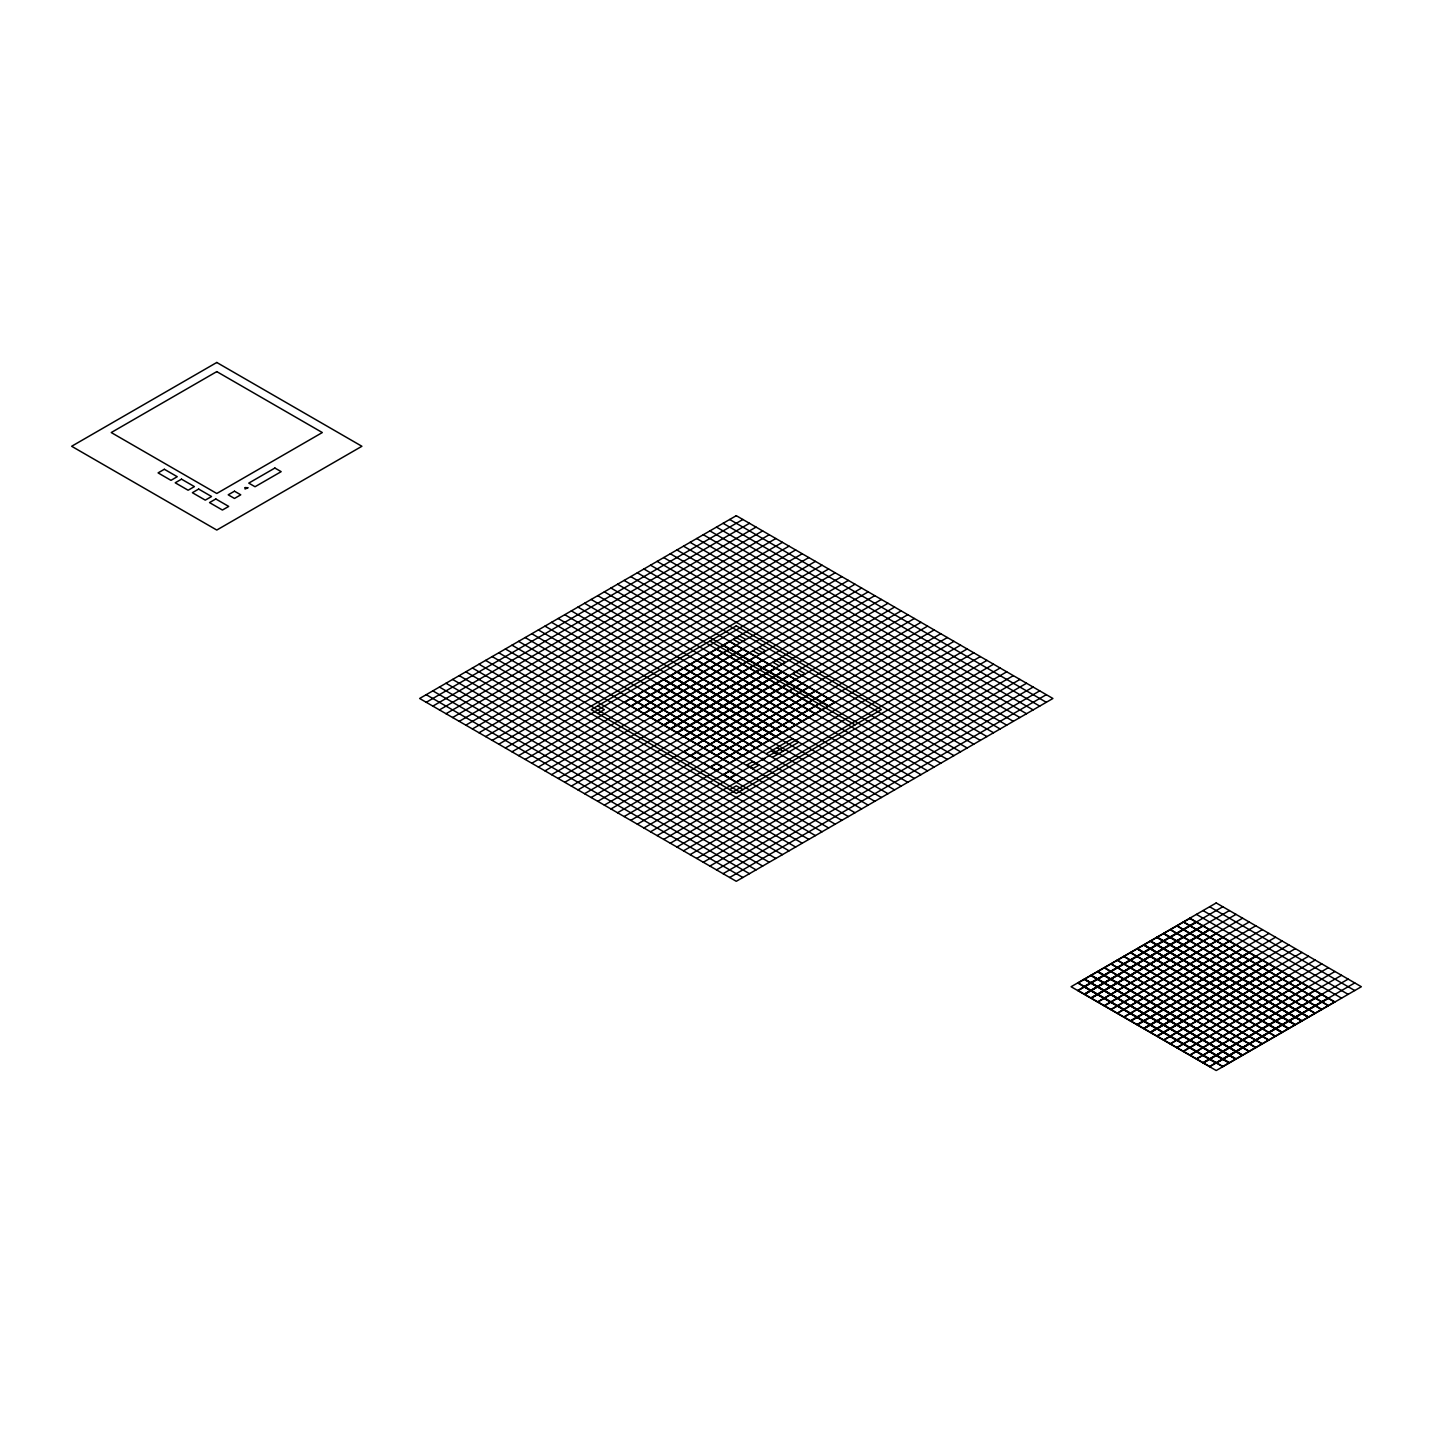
<?xml version="1.0" encoding="UTF-8"?>
<svg xmlns="http://www.w3.org/2000/svg" width="1433" height="1433" viewBox="0 0 1433 1433"><rect width="100%" height="100%" fill="white"/><g stroke="black" fill="none" stroke-linecap="round" stroke-linejoin="round"><path stroke-width="1.5" d="M426.228 702.295L742.867 519.48M432.838 706.111L749.477 523.296M439.429 709.908L756.069 527.093M446.021 713.724L762.661 530.909M452.613 717.521L769.252 534.724M459.223 721.336L775.862 538.521M465.815 725.152L782.454 542.337M472.406 728.949L789.046 546.152M478.998 732.765L795.655 549.95M485.608 736.58L802.247 553.765M492.2 740.377L808.839 557.562M498.791 744.193L815.431 561.378M505.401 747.99L822.04 565.193M511.993 751.806L828.632 568.991M518.585 755.621L835.224 572.806M597.758 713.455L604.35 709.64L597.758 705.842M525.177 759.418L841.816 576.603M630.735 698.731L624.573 702.295L630.735 705.842M637.775 694.683L643.919 691.118L650.08 694.683M644.366 690.867L650.528 687.321L656.672 690.867M650.958 687.052L657.12 683.505L663.282 687.052M683.505 668.28L677.343 671.826L683.505 675.373M690.097 664.464L683.935 668.011L690.097 671.575M696.689 660.649L690.545 664.213L696.689 667.76M703.728 656.583L709.89 653.036L716.052 656.583M710.32 652.785L716.482 649.221L722.644 652.785M716.93 648.97L723.092 645.423L729.236 648.97M531.786 763.234L848.426 580.419M637.327 702.546L631.165 706.111L637.327 709.657M644.366 698.48L650.528 694.933L656.672 698.48M650.958 694.683L657.12 691.118L663.282 694.683M657.55 690.867L663.712 687.321L669.874 690.867M690.097 672.077L683.935 675.642L690.097 679.188M696.689 668.28L690.545 671.826L696.689 675.373M703.298 664.464L697.137 668.011L703.298 671.575M710.32 660.398L716.482 656.851L722.644 660.398M716.93 656.583L723.092 653.036L729.236 656.583M723.522 652.785L729.684 649.221L735.846 652.785M538.378 767.031L855.017 584.234M643.919 706.362L637.775 709.908L643.919 713.473L650.08 709.908M650.958 702.295L657.12 698.731L663.282 702.295L657.12 705.842M657.55 698.48L663.712 694.933L669.874 698.48L663.712 702.045M664.16 694.683L670.304 691.118L676.466 694.683L670.304 698.229M696.689 675.892L690.545 679.439L696.689 683.004L702.851 679.439M703.298 672.077L697.137 675.642L703.298 679.188L709.442 675.642M709.89 668.28L703.728 671.826L709.89 675.373L716.052 671.826M716.93 664.213L723.092 660.649L729.236 664.213L723.092 667.76M723.522 660.398L729.684 656.851L735.846 660.398L729.684 663.963M730.114 656.583L736.275 653.036L742.437 656.583L736.275 660.147M544.97 770.847L861.609 588.032M656.672 713.724L650.528 717.27L644.366 713.724M663.712 709.657L669.874 706.111L663.712 702.546M670.304 705.842L676.466 702.295L670.304 698.731M676.913 702.045L683.057 698.48L676.913 694.933M709.442 683.254L703.298 686.801L697.137 683.254M716.052 679.439L709.89 683.004L703.728 679.439M722.644 675.642L716.482 679.188L710.32 675.642M729.684 671.575L735.846 668.011L729.684 664.464M736.275 667.76L742.437 664.213L736.275 660.649M742.867 663.963L749.029 660.398L742.867 656.851M551.562 774.662L868.219 591.847M663.282 717.521L657.12 721.086L650.958 717.521M670.304 713.473L676.466 709.908L670.304 706.362M676.913 709.657L683.057 706.111L676.913 702.546M683.505 705.842L689.667 702.295L683.505 698.731M716.052 687.052L709.89 690.616L703.728 687.052M722.644 683.254L716.482 686.801L710.32 683.254M729.236 679.439L723.092 683.004L716.93 679.439M736.275 675.373L742.437 671.826L736.275 668.28M742.867 671.575L749.029 668.011L742.867 664.464M749.477 667.76L755.621 664.213L749.477 660.649M558.171 778.459L874.811 595.662M669.874 721.336L663.712 724.901L657.55 721.336M676.913 717.27L683.057 713.724L676.913 710.159M683.505 713.473L689.667 709.908L683.505 706.362M690.097 709.657L696.259 706.111L690.097 702.546M722.644 690.867L716.482 694.432L710.32 690.867M729.236 687.052L723.092 690.616L716.93 687.052M735.846 683.254L729.684 686.801L723.522 683.254M742.867 679.188L749.029 675.642L742.867 672.077M749.477 675.373L755.621 671.826L749.477 668.28M756.069 671.575L762.231 668.011L756.069 664.464M564.763 782.275L881.402 599.46M670.304 721.587L664.16 725.152L670.304 728.698L676.466 725.152M677.343 717.521L683.505 713.974L689.667 717.521L683.505 721.086M683.935 713.724L690.097 710.159L696.259 713.724L690.097 717.27M690.545 709.908L696.689 706.362L702.851 709.908L696.689 713.473M723.092 691.118L716.93 694.683L723.092 698.229L729.236 694.683M729.684 687.321L723.522 690.867L729.684 694.432L735.846 690.867M736.275 683.505L730.114 687.052L736.275 690.616L742.437 687.052M743.315 679.439L749.477 675.892L755.621 679.439L749.477 683.004M749.907 675.642L756.069 672.077L762.231 675.642L756.069 679.188M756.499 671.826L762.661 668.28L768.822 671.826L762.661 675.373M571.355 786.09L887.994 603.275M676.913 725.403L670.751 728.949L676.913 732.514L683.057 728.949M683.935 721.336L690.097 717.79L696.259 721.336L690.097 724.901M690.545 717.521L696.689 713.974L702.851 717.521L696.689 721.086M697.137 713.724L703.298 710.159L709.442 713.724L703.298 717.27M729.684 694.933L723.522 698.48L729.684 702.045L735.846 698.48M736.275 691.118L730.114 694.683L736.275 698.229L742.437 694.683M742.867 687.321L736.723 690.867L742.867 694.432L749.029 690.867M749.907 683.254L756.069 679.69L762.231 683.254L756.069 686.801M756.499 679.439L762.661 675.892L768.822 679.439L762.661 683.004M763.108 675.642L769.252 672.077L775.414 675.642L769.252 679.188M577.965 789.888L894.604 607.073M683.505 729.2L677.343 732.765L683.505 736.311L689.667 732.765M690.545 725.152L696.689 721.587L702.851 725.152L696.689 728.698M697.137 721.336L703.298 717.79L709.442 721.336L703.298 724.901M703.728 717.521L709.89 713.974L716.052 717.521L709.89 721.086M736.275 698.731L730.114 702.295L736.275 705.842L742.437 702.295M742.867 694.933L736.723 698.48L742.867 702.045L749.029 698.48M749.477 691.118L743.315 694.683L749.477 698.229L755.621 694.683M756.499 687.052L762.661 683.505L768.822 687.052L762.661 690.616M763.108 683.254L769.252 679.69L775.414 683.254L769.252 686.801M769.7 679.439L775.862 675.892L782.006 679.439L775.862 683.004M584.557 793.703L901.196 610.888M690.097 733.015L683.935 736.58L690.097 740.127L696.259 736.58M697.137 728.949L703.298 725.403L709.442 728.949L703.298 732.514M703.728 725.152L709.89 721.587L716.052 725.152L709.89 728.698M710.32 721.336L716.482 717.79L722.644 721.336L716.482 724.901M742.867 702.546L736.723 706.111L742.867 709.657L749.029 706.111M749.477 698.731L743.315 702.295L749.477 705.842L755.621 702.295M756.069 694.933L749.907 698.48L756.069 702.045L762.231 698.48M763.108 690.867L769.252 687.321L775.414 690.867L769.252 694.432M769.7 687.052L775.862 683.505L782.006 687.052L775.862 690.616M776.292 683.254L782.454 679.69L788.616 683.254L782.454 686.801M591.148 797.5L907.788 614.703M696.689 736.831L690.545 740.377L696.689 743.942M703.728 732.765L709.89 729.2L716.052 732.765M710.32 728.949L716.482 725.403L722.644 728.949M716.93 725.152L723.092 721.587L729.236 725.152M749.477 706.362L743.315 709.908L749.477 713.473M756.069 702.546L749.907 706.111L756.069 709.657M762.661 698.731L756.499 702.295L762.661 705.842M769.7 694.683L775.862 691.118L782.006 694.683M776.292 690.867L782.454 687.321L788.616 690.867M782.884 687.052L789.046 683.505L795.208 687.052M597.74 801.316L914.379 618.501M690.097 748.259L683.935 751.806L696.689 759.168M703.298 740.628L697.137 744.193L703.298 747.739M710.32 736.58L716.482 733.015L722.644 736.58M716.93 732.765L723.092 729.2L729.236 732.765M723.522 728.949L729.684 725.403L735.846 728.949M756.069 710.159L749.907 713.724L756.069 717.27M762.661 706.362L756.499 709.908L762.661 713.473M769.252 702.546L763.108 706.111L769.252 709.657M776.292 698.48L782.454 694.933L788.616 698.48M782.884 694.683L789.046 691.118L795.208 694.683M789.493 690.867L795.655 687.321L801.799 690.867M604.35 805.131L920.989 622.316M709.89 744.444L703.728 747.99L709.89 751.555M716.93 740.377L723.092 736.831L729.236 740.377M723.522 736.58L729.684 733.015L735.846 736.58M730.114 732.765L736.275 729.2L742.437 732.765M762.661 713.974L756.499 717.521L762.661 721.086M769.252 710.159L763.108 713.724L769.252 717.27M775.862 706.362L769.7 709.908L775.862 713.473M782.884 702.295L789.046 698.731L795.208 702.295M789.493 698.48L795.655 694.933L801.799 698.48M796.085 694.683L802.247 691.118L808.409 694.683M610.942 808.929L927.581 626.131M716.482 748.259L710.32 751.806L716.482 755.352L722.644 751.806M723.522 744.193L729.684 740.628L735.846 744.193L729.684 747.739M730.114 740.377L736.275 736.831L742.437 740.377L736.275 743.942M736.723 736.58L742.867 733.015L749.029 736.58L742.867 740.127M769.252 717.79L763.108 721.336L769.252 724.901L775.414 721.336M775.862 713.974L769.7 717.521L775.862 721.086L782.006 717.521M782.454 710.159L776.292 713.724L782.454 717.27L788.616 713.724M789.493 706.111L795.655 702.546L801.799 706.111L795.655 709.657M796.085 702.295L802.247 698.731L808.409 702.295L802.247 705.842M802.677 698.48L808.839 694.933L815.001 698.48L808.839 702.045M617.533 812.744L934.173 629.929M729.236 755.621L723.092 759.168L716.93 755.621M736.275 751.555L742.437 747.99L736.275 744.444M742.867 747.739L749.029 744.193L742.867 740.628M749.477 743.942L755.621 740.377L749.477 736.831M782.006 725.152L775.862 728.698L769.7 725.152M788.616 721.336L782.454 724.901L776.292 721.336M795.208 717.521L789.046 721.086L782.884 717.521M802.247 713.473L808.409 709.908L802.247 706.362M808.839 709.657L815.001 706.111L808.839 702.546M815.431 705.842L821.593 702.295L815.431 698.731M624.125 816.559L940.782 633.744M722.644 767.031L716.482 770.596L703.728 763.234M735.846 759.418L729.684 762.983L723.522 759.418M742.867 755.352L749.029 751.806L742.867 748.259M749.477 751.555L755.621 747.99L749.477 744.444M756.069 747.739L762.231 744.193L756.069 740.628M788.616 728.949L782.454 732.514L776.292 728.949M795.208 725.152L789.046 728.698L782.884 725.152M801.799 721.336L795.655 724.901L789.493 721.336M808.839 717.27L815.001 713.724L808.839 710.159M815.431 713.473L821.593 709.908L815.431 706.362M822.04 709.657L828.184 706.111L822.04 702.546M630.735 820.357L947.374 637.542M637.327 824.172L953.966 641.357M729.684 771.097L723.522 774.662L736.275 782.024L742.437 778.459M766.404 753.704L792.342 738.729L798.503 742.276L772.566 757.269M643.919 827.969L960.558 645.172M650.528 831.785L967.168 648.97M729.702 789.619L736.293 785.821L742.885 789.619M657.12 835.6L973.759 652.785M663.712 839.398L980.351 656.583M670.304 843.213L986.943 660.398M676.913 847.028L993.553 664.213M683.505 850.826L1000.144 668.011M690.097 854.641L1006.736 671.826M696.689 858.439L1013.346 675.642M703.298 862.254L1019.938 679.439M709.89 866.069L1026.53 683.254M716.482 869.867L1033.121 687.052M723.092 873.682L1039.731 690.867M729.684 877.48L1046.323 694.683M1104.073 967.938L1097.929 971.502L1104.073 975.049L1110.235 971.502M1110.682 964.14L1104.521 967.687L1110.682 971.252L1116.826 967.687M1117.704 960.074L1123.866 956.51L1130.028 960.074L1123.866 963.621M1124.314 956.259L1130.458 952.712L1136.62 956.259L1130.458 959.823M1130.906 952.461L1137.068 948.897L1143.212 952.461L1137.068 956.008M1170.045 929.856L1163.883 933.42L1170.045 936.967L1176.206 933.42M1176.636 926.04L1170.492 929.605L1176.636 933.152L1182.798 929.605M1183.246 922.243L1177.084 925.79L1183.246 929.354L1189.39 925.79M1077.688 990.543L1222.815 906.749M1110.682 971.753L1104.521 975.3L1110.682 978.864L1116.826 975.3M1117.274 967.938L1111.112 971.502L1117.274 975.049L1123.436 971.502M1124.314 963.872L1130.458 960.325L1136.62 963.872L1130.458 967.436M1130.906 960.074L1137.068 956.51L1143.212 960.074L1137.068 963.621M1137.497 956.259L1143.659 952.712L1149.821 956.259L1143.659 959.823M1176.636 933.671L1170.492 937.218L1176.636 940.782L1182.798 937.218M1183.246 929.856L1177.084 933.42L1183.246 936.967L1189.39 933.42M1189.838 926.04L1183.676 929.605L1189.838 933.152L1196 929.605M1084.297 994.341L1229.424 910.564M1117.274 975.551L1111.112 979.115L1117.274 982.662L1123.436 979.115M1123.866 971.753L1117.704 975.3L1123.866 978.864L1130.028 975.3M1130.906 967.687L1137.068 964.14L1143.212 967.687L1137.068 971.252M1137.497 963.872L1143.659 960.325L1149.821 963.872L1143.659 967.436M1144.107 960.074L1150.251 956.51L1156.413 960.074L1150.251 963.621M1183.246 937.469L1177.084 941.033L1183.246 944.58L1189.39 941.033M1189.838 933.671L1183.676 937.218L1189.838 940.782L1196 937.218M1196.43 929.856L1190.268 933.42L1196.43 936.967L1202.592 933.42M1090.889 998.156L1236.016 914.361M1123.866 979.366L1117.704 982.931L1123.866 986.477M1130.458 975.551L1124.314 979.115L1130.458 982.662M1137.497 971.502L1143.659 967.938L1149.821 971.502M1144.107 967.687L1150.251 964.14L1156.413 967.687M1150.699 963.872L1156.861 960.325L1163.005 963.872M1189.838 941.284L1183.676 944.831L1189.838 948.395M1196.43 937.469L1190.268 941.033L1196.43 944.58M1203.021 933.671L1196.877 937.218L1203.021 940.782M1097.481 1001.972L1242.608 918.177M1130.458 983.181L1124.314 986.728L1130.458 990.293M1137.068 979.366L1130.906 982.931L1137.068 986.477M1144.107 975.3L1150.251 971.753L1156.413 975.3M1150.699 971.502L1156.861 967.938L1163.005 971.502M1157.291 967.687L1163.453 964.14L1169.615 967.687M1196.43 945.099L1190.268 948.646L1196.43 952.193M1203.021 941.284L1196.877 944.831L1203.021 948.395M1209.631 937.469L1203.469 941.033L1209.631 944.58M1104.073 1005.769L1249.2 921.992M1137.068 986.979L1130.906 990.543L1137.068 994.09M1143.659 983.181L1137.497 986.728L1143.659 990.293M1150.699 979.115L1156.861 975.551L1163.005 979.115M1157.291 975.3L1163.453 971.753L1169.615 975.3M1163.883 971.502L1170.045 967.938L1176.206 971.502M1203.021 948.897L1196.877 952.461L1203.021 956.008M1209.631 945.099L1203.469 948.646L1209.631 952.193M1216.223 941.284L1210.061 944.831L1216.223 948.395M1110.682 1009.584L1255.81 925.79M1143.659 990.794L1137.497 994.341L1143.659 997.905L1149.821 994.341M1150.251 986.979L1144.107 990.543L1150.251 994.09L1156.413 990.543M1157.291 982.931L1163.453 979.366L1169.615 982.931L1163.453 986.477M1163.883 979.115L1170.045 975.551L1176.206 979.115L1170.045 982.662M1170.492 975.3L1176.636 971.753L1182.798 975.3L1176.636 978.864M1209.631 952.712L1203.469 956.259L1209.631 959.823L1215.775 956.259M1216.223 948.897L1210.061 952.461L1216.223 956.008L1222.385 952.461M1222.815 945.099L1216.671 948.646L1222.815 952.193L1228.977 948.646M1117.274 1013.4L1262.401 929.605M1156.413 998.156L1150.251 1001.721L1144.107 998.156M1163.005 994.341L1156.861 997.905L1150.699 994.341M1170.045 990.293L1176.206 986.728L1170.045 983.181M1176.636 986.477L1182.798 982.931L1176.636 979.366M1183.246 982.662L1189.39 979.115L1183.246 975.551M1222.385 960.074L1216.223 963.621L1210.061 960.074M1228.977 956.259L1222.815 959.823L1216.671 956.259M1235.568 952.461L1229.424 956.008L1223.263 952.461M1123.866 1017.197L1268.993 933.42M1163.005 1001.972L1156.861 1005.518L1150.699 1001.972M1169.615 998.156L1163.453 1001.721L1157.291 998.156M1176.636 994.09L1182.798 990.543L1176.636 986.979M1183.246 990.293L1189.39 986.728L1183.246 983.181M1189.838 986.477L1196 982.931L1189.838 979.366M1228.977 963.872L1222.815 967.436L1216.671 963.872M1235.568 960.074L1229.424 963.621L1223.263 960.074M1242.178 956.259L1236.016 959.823L1229.854 956.259M1130.458 1021.013L1275.585 937.218M1163.453 1002.222L1157.291 1005.769L1163.453 1009.334L1169.615 1005.769M1170.045 998.407L1163.883 1001.972L1170.045 1005.518L1176.206 1001.972M1177.084 994.341L1183.246 990.794L1189.39 994.341L1183.246 997.905M1183.676 990.543L1189.838 986.979L1196 990.543L1189.838 994.09M1190.268 986.728L1196.43 983.181L1202.592 986.728L1196.43 990.293M1229.424 964.14L1223.263 967.687L1229.424 971.252L1235.568 967.687M1236.016 960.325L1229.854 963.872L1236.016 967.436L1242.178 963.872M1242.608 956.51L1236.446 960.074L1242.608 963.621L1248.77 960.074M1137.068 1024.81L1282.195 941.033M1170.045 1006.02L1163.883 1009.584L1170.045 1013.131L1176.206 1009.584M1176.636 1002.222L1170.492 1005.769L1176.636 1009.334L1182.798 1005.769M1183.676 998.156L1189.838 994.609L1196 998.156L1189.838 1001.721M1190.268 994.341L1196.43 990.794L1202.592 994.341L1196.43 997.905M1196.877 990.543L1203.021 986.979L1209.183 990.543L1203.021 994.09M1236.016 967.938L1229.854 971.502L1236.016 975.049L1242.178 971.502M1242.608 964.14L1236.446 967.687L1242.608 971.252L1248.77 967.687M1249.2 960.325L1243.056 963.872L1249.2 967.436L1255.362 963.872M1143.659 1028.625L1288.786 944.831M1176.636 1009.835L1170.492 1013.4L1176.636 1016.946L1182.798 1013.4M1183.246 1006.02L1177.084 1009.584L1183.246 1013.131L1189.39 1009.584M1190.268 1001.972L1196.43 998.407L1202.592 1001.972L1196.43 1005.518M1196.877 998.156L1203.021 994.609L1209.183 998.156L1203.021 1001.721M1203.469 994.341L1209.631 990.794L1215.775 994.341L1209.631 997.905M1242.608 971.753L1236.446 975.3L1242.608 978.864L1248.77 975.3M1249.2 967.938L1243.056 971.502L1249.2 975.049L1255.362 971.502M1255.81 964.14L1249.648 967.687L1255.81 971.252L1261.954 967.687M1150.251 1032.441L1295.378 948.646M1183.246 1013.65L1177.084 1017.197L1183.246 1020.762L1189.39 1017.197M1189.838 1009.835L1183.676 1013.4L1189.838 1016.946L1196 1013.4M1196.877 1005.769L1203.021 1002.222L1209.183 1005.769L1203.021 1009.334M1203.469 1001.972L1209.631 998.407L1215.775 1001.972L1209.631 1005.518M1210.061 998.156L1216.223 994.609L1222.385 998.156L1216.223 1001.721M1249.2 975.551L1243.056 979.115L1249.2 982.662L1255.362 979.115M1255.81 971.753L1249.648 975.3L1255.81 978.864L1261.954 975.3M1262.401 967.938L1256.239 971.502L1262.401 975.049L1268.563 971.502M1156.861 1036.238L1301.988 952.461M1189.838 1017.448L1183.676 1021.013L1189.838 1024.559M1196.43 1013.65L1190.268 1017.197L1196.43 1020.762M1203.469 1009.584L1209.631 1006.02L1215.775 1009.584M1210.061 1005.769L1216.223 1002.222L1222.385 1005.769M1216.671 1001.972L1222.815 998.407L1228.977 1001.972M1255.81 979.366L1249.648 982.931L1255.81 986.477M1262.401 975.551L1256.239 979.115L1262.401 982.662M1268.993 971.753L1262.831 975.3L1268.993 978.864M1163.453 1040.053L1308.58 956.259M1196.43 1021.263L1190.268 1024.81L1196.43 1028.375M1203.021 1017.448L1196.877 1021.013L1203.021 1024.559M1210.061 1013.4L1216.223 1009.835L1222.385 1013.4M1216.671 1009.584L1222.815 1006.02L1228.977 1009.584M1223.263 1005.769L1229.424 1002.222L1235.568 1005.769M1262.401 983.181L1256.239 986.728L1262.401 990.293M1268.993 979.366L1262.831 982.931L1268.993 986.477M1275.585 975.551L1269.441 979.115L1275.585 982.662M1170.045 1043.851L1315.172 960.074M1203.021 1025.079L1196.877 1028.625L1203.021 1032.172M1209.631 1021.263L1203.469 1024.81L1209.631 1028.375M1216.671 1017.197L1222.815 1013.65L1228.977 1017.197M1223.263 1013.4L1229.424 1009.835L1235.568 1013.4M1229.854 1009.584L1236.016 1006.02L1242.178 1009.584M1268.993 986.979L1262.831 990.543L1268.993 994.09M1275.585 983.181L1269.441 986.728L1275.585 990.293M1282.195 979.366L1276.033 982.931L1282.195 986.477M1176.636 1047.666L1321.763 963.872M1209.631 1028.876L1203.469 1032.441L1209.631 1035.987L1215.775 1032.441M1216.223 1025.079L1210.061 1028.625L1216.223 1032.172L1222.385 1028.625M1223.263 1021.013L1229.424 1017.448L1235.568 1021.013L1229.424 1024.559M1229.854 1017.197L1236.016 1013.65L1242.178 1017.197L1236.016 1020.762M1236.446 1013.4L1242.608 1009.835L1248.77 1013.4L1242.608 1016.946M1275.585 990.794L1269.441 994.341L1275.585 997.905L1281.747 994.341M1282.195 986.979L1276.033 990.543L1282.195 994.09L1288.339 990.543M1288.786 983.181L1282.625 986.728L1288.786 990.293L1294.948 986.728M1183.246 1051.482L1328.373 967.687M1222.385 1036.238L1216.223 1039.803L1210.061 1036.238M1228.977 1032.441L1222.815 1035.987L1216.671 1032.441M1236.016 1028.375L1242.178 1024.81L1236.016 1021.263M1242.608 1024.559L1248.77 1021.013L1242.608 1017.448M1249.2 1020.762L1255.362 1017.197L1249.2 1013.65M1288.339 998.156L1282.195 1001.721L1276.033 998.156M1294.948 994.341L1288.786 997.905L1282.625 994.341M1301.54 990.543L1295.378 994.09L1289.234 990.543M1189.838 1055.279L1334.965 971.502M1228.977 1040.053L1222.815 1043.6L1216.671 1040.053M1235.568 1036.238L1229.424 1039.803L1223.263 1036.238M1242.608 1032.172L1248.77 1028.625L1242.608 1025.079M1249.2 1028.375L1255.362 1024.81L1249.2 1021.263M1255.81 1024.559L1261.954 1021.013L1255.81 1017.448M1294.948 1001.972L1288.786 1005.518L1282.625 1001.972M1301.54 998.156L1295.378 1001.721L1289.234 998.156M1308.132 994.341L1301.988 997.905L1295.826 994.341M1196.43 1059.094L1341.557 975.3M1235.568 1043.851L1229.424 1047.416L1223.263 1043.851M1242.178 1040.053L1236.016 1043.6L1229.854 1040.053M1249.2 1035.987L1255.362 1032.441L1249.2 1028.876M1255.81 1032.172L1261.954 1028.625L1255.81 1025.079M1262.401 1028.375L1268.563 1024.81L1262.401 1021.263M1301.54 1005.769L1295.378 1009.334L1289.234 1005.769M1308.132 1001.972L1301.988 1005.518L1295.826 1001.972M1314.742 998.156L1308.58 1001.721L1302.418 998.156M1203.021 1062.91L1348.148 979.115M1236.016 1044.12L1229.854 1047.666L1236.016 1051.231L1242.178 1047.666M1242.608 1040.304L1236.446 1043.851L1242.608 1047.416L1248.77 1043.851M1249.648 1036.238L1255.81 1032.691L1261.954 1036.238L1255.81 1039.803M1256.239 1032.441L1262.401 1028.876L1268.563 1032.441L1262.401 1035.987M1262.831 1028.625L1268.993 1025.079L1275.155 1028.625L1268.993 1032.172M1301.988 1006.02L1295.826 1009.584L1301.988 1013.131L1308.132 1009.584M1308.58 1002.222L1302.418 1005.769L1308.58 1009.334L1314.742 1005.769M1315.172 998.407L1309.01 1001.972L1315.172 1005.518L1321.333 1001.972M1209.631 1066.707L1354.758 982.931M1242.608 1047.917L1236.446 1051.482L1242.608 1055.028L1248.77 1051.482M1249.2 1044.12L1243.056 1047.666L1249.2 1051.231L1255.362 1047.666M1256.239 1040.053L1262.401 1036.489L1268.563 1040.053L1262.401 1043.6M1262.831 1036.238L1268.993 1032.691L1275.155 1036.238L1268.993 1039.803M1269.441 1032.441L1275.585 1028.876L1281.747 1032.441L1275.585 1035.987M1308.58 1009.835L1302.418 1013.4L1308.58 1016.946L1314.742 1013.4M1315.172 1006.02L1309.01 1009.584L1315.172 1013.131L1321.333 1009.584M1321.763 1002.222L1315.619 1005.769L1321.763 1009.334L1327.925 1005.769M729.684 519.48L1046.323 702.295M723.092 523.296L1039.731 706.111M716.482 527.093L1033.121 709.908M709.89 530.909L1026.53 713.724M703.298 534.724L1019.938 717.521M696.689 538.521L1013.346 721.336M690.097 542.337L1006.736 725.152M683.505 546.152L1000.144 728.949M676.913 549.95L993.553 732.765M670.304 553.765L986.943 736.58M663.712 557.562L980.351 740.377M657.12 561.378L973.759 744.193M650.528 565.193L967.168 747.99M643.919 568.991L960.558 751.806M637.327 572.806L953.966 755.621M1209.631 906.749L1354.758 990.543M745.733 639.458L739.571 635.894L733.409 639.458L739.571 643.005M759.365 647.322L765.527 650.887L759.365 654.433L753.203 650.887M630.735 576.603L947.374 759.418M1203.021 910.564L1348.148 994.341M624.125 580.419L940.782 763.234M735.846 645.172L729.684 641.608L723.522 645.172L729.684 648.719M742.437 648.97L736.275 645.423L730.114 648.97L736.275 652.534M749.477 653.036L755.621 656.583L749.477 660.147L743.315 656.583M756.069 656.851L762.231 660.398L756.069 663.963L749.907 660.398M762.661 660.649L768.822 664.213L762.661 667.76L756.499 664.213M801.799 683.254L795.655 679.69L789.493 683.254L795.655 686.801M808.409 687.052L802.247 683.505L796.085 687.052L802.247 690.616M815.001 690.867L808.839 687.321L802.677 690.867L808.839 694.432M822.04 694.933L828.184 698.48L822.04 702.045L815.879 698.48M828.632 698.731L834.794 702.295L828.632 705.842L822.47 702.295M1196.43 914.361L1341.557 998.156M617.533 584.234L934.173 767.031M709.908 641.088L855.035 724.883M1189.838 918.177L1334.965 1001.972M1215.775 933.42L1209.631 929.856L1203.469 933.42L1209.631 936.967M1222.385 937.218L1216.223 933.671L1210.061 937.218L1216.223 940.782M1228.977 941.033L1222.815 937.469L1216.671 941.033L1222.815 944.58M1236.016 945.099L1242.178 948.646L1236.016 952.193L1229.854 948.646M1242.608 948.897L1248.77 952.461L1242.608 956.008L1236.446 952.461M1281.747 971.502L1275.585 967.938L1269.441 971.502L1275.585 975.049M1288.339 975.3L1282.195 971.753L1276.033 975.3L1282.195 978.864M1294.948 979.115L1288.786 975.551L1282.625 979.115L1288.786 982.662M1301.988 983.181L1308.132 986.728L1301.988 990.293L1295.826 986.728M1308.58 986.979L1314.742 990.543L1308.58 994.09L1302.418 990.543M1315.172 990.794L1321.333 994.341L1315.172 997.905L1309.01 994.341M610.942 588.032L927.581 770.847M1183.246 921.992L1328.373 1005.769M604.35 591.847L920.989 774.662M1176.636 925.79L1321.763 1009.584M597.74 595.662L914.379 778.459M709.442 660.398L703.298 656.851L697.137 660.398L703.298 663.963M716.052 664.213L709.89 660.649L703.728 664.213L709.89 667.76M723.092 668.28L729.236 671.826L723.092 675.373L716.93 671.826M729.684 672.077L735.846 675.642L729.684 679.188L723.522 675.642M736.275 675.892L742.437 679.439L736.275 683.004L730.114 679.439M775.414 698.48L769.252 694.933L763.108 698.48L769.252 702.045M782.006 702.295L775.862 698.731L769.7 702.295L775.862 705.842M788.616 706.111L782.454 702.546L776.292 706.111L782.454 709.657M795.655 710.159L801.799 713.724L795.655 717.27L789.493 713.724M802.247 713.974L808.409 717.521L802.247 721.086L796.085 717.521M1170.045 929.605L1315.172 1013.4M591.148 599.46L907.788 782.275M1163.453 933.42L1308.58 1017.197M1189.39 948.646L1183.246 945.099L1177.084 948.646L1183.246 952.193M1196 952.461L1189.838 948.897L1183.676 952.461L1189.838 956.008M1202.592 956.259L1196.43 952.712L1190.268 956.259L1196.43 959.823M1209.631 960.325L1215.775 963.872L1209.631 967.436L1203.469 963.872M1216.223 964.14L1222.385 967.687L1216.223 971.252L1210.061 967.687M1255.362 986.728L1249.2 983.181L1243.056 986.728L1249.2 990.293M1261.954 990.543L1255.81 986.979L1249.648 990.543L1255.81 994.09M1268.563 994.341L1262.401 990.794L1256.239 994.341L1262.401 997.905M1275.585 998.407L1281.747 1001.972L1275.585 1005.518L1269.441 1001.972M1282.195 1002.222L1288.339 1005.769L1282.195 1009.334L1276.033 1005.769M1288.786 1006.02L1294.948 1009.584L1288.786 1013.131L1282.625 1009.584M584.557 603.275L901.196 786.09M1156.861 937.218L1301.988 1021.013M1182.798 952.461L1176.636 948.897L1170.492 952.461L1176.636 956.008M1189.39 956.259L1183.246 952.712L1177.084 956.259L1183.246 959.823M1196 960.074L1189.838 956.51L1183.676 960.074L1189.838 963.621M1203.021 964.14L1209.183 967.687L1203.021 971.252L1196.877 967.687M1209.631 967.938L1215.775 971.502L1209.631 975.049L1203.469 971.502M1248.77 990.543L1242.608 986.979L1236.446 990.543L1242.608 994.09M1255.362 994.341L1249.2 990.794L1243.056 994.341L1249.2 997.905M1261.954 998.156L1255.81 994.609L1249.648 998.156L1255.81 1001.721M1268.993 1002.222L1275.155 1005.769L1268.993 1009.334L1262.831 1005.769M1275.585 1006.02L1281.747 1009.584L1275.585 1013.131L1269.441 1009.584M1282.195 1009.835L1288.339 1013.4L1282.195 1016.946L1276.033 1013.4M577.965 607.073L894.604 789.888M1150.251 941.033L1295.378 1024.81M1176.206 956.259L1170.045 952.712L1163.883 956.259L1170.045 959.823M1182.798 960.074L1176.636 956.51L1170.492 960.074L1176.636 963.621M1189.39 963.872L1183.246 960.325L1177.084 963.872L1183.246 967.436M1196.43 967.938L1202.592 971.502L1196.43 975.049L1190.268 971.502M1203.021 971.753L1209.183 975.3L1203.021 978.864L1196.877 975.3M1242.178 994.341L1236.016 990.794L1229.854 994.341L1236.016 997.905M1248.77 998.156L1242.608 994.609L1236.446 998.156L1242.608 1001.721M1255.362 1001.972L1249.2 998.407L1243.056 1001.972L1249.2 1005.518M1262.401 1006.02L1268.563 1009.584L1262.401 1013.131L1256.239 1009.584M1268.993 1009.835L1275.155 1013.4L1268.993 1016.946L1262.831 1013.4M1275.585 1013.65L1281.747 1017.197L1275.585 1020.762L1269.441 1017.197M571.355 610.888L887.994 793.703M683.057 675.642L676.913 672.077L670.751 675.642L676.913 679.188M689.667 679.439L683.505 675.892L677.343 679.439L683.505 683.004M696.689 683.505L702.851 687.052L696.689 690.616L690.545 687.052M703.298 687.321L709.442 690.867L703.298 694.432L697.137 690.867M709.89 691.118L716.052 694.683L709.89 698.229L703.728 694.683M749.029 713.724L742.867 710.159L736.723 713.724L742.867 717.27M755.621 717.521L749.477 713.974L743.315 717.521L749.477 721.086M762.231 721.336L756.069 717.79L749.907 721.336L756.069 724.901M769.252 725.403L775.414 728.949L769.252 732.514L763.108 728.949M775.862 729.2L782.006 732.765L775.862 736.311L769.7 732.765M1143.659 944.831L1288.786 1028.625M1169.615 960.074L1163.453 956.51L1157.291 960.074L1163.453 963.621M1176.206 963.872L1170.045 960.325L1163.883 963.872L1170.045 967.436M1182.798 967.687L1176.636 964.14L1170.492 967.687L1176.636 971.252M1189.838 971.753L1196 975.3L1189.838 978.864L1183.676 975.3M1196.43 975.551L1202.592 979.115L1196.43 982.662L1190.268 979.115M1235.568 998.156L1229.424 994.609L1223.263 998.156L1229.424 1001.721M1242.178 1001.972L1236.016 998.407L1229.854 1001.972L1236.016 1005.518M1248.77 1005.769L1242.608 1002.222L1236.446 1005.769L1242.608 1009.334M1255.81 1009.835L1261.954 1013.4L1255.81 1016.946L1249.648 1013.4M1262.401 1013.65L1268.563 1017.197L1262.401 1020.762L1256.239 1017.197M1268.993 1017.448L1275.155 1021.013L1268.993 1024.559L1262.831 1021.013M564.763 614.703L881.402 797.5M676.466 679.439L670.304 675.892L664.16 679.439L670.304 683.004M683.057 683.254L676.913 679.69L670.751 683.254L676.913 686.801M690.097 687.321L696.259 690.867L690.097 694.432L683.935 690.867M696.689 691.118L702.851 694.683L696.689 698.229L690.545 694.683M703.298 694.933L709.442 698.48L703.298 702.045L697.137 698.48M742.437 717.521L736.275 713.974L730.114 717.521L736.275 721.086M749.029 721.336L742.867 717.79L736.723 721.336L742.867 724.901M755.621 725.152L749.477 721.587L743.315 725.152L749.477 728.698M762.661 729.2L768.822 732.765L762.661 736.311L756.499 732.765M769.252 733.015L775.414 736.58L769.252 740.127L763.108 736.58M1137.068 948.646L1282.195 1032.441M558.171 618.501L874.811 801.316M669.874 683.254L663.712 679.69L657.55 683.254L663.712 686.801M676.466 687.052L670.304 683.505L664.16 687.052L670.304 690.616M683.505 691.118L689.667 694.683L683.505 698.229L677.343 694.683M690.097 694.933L696.259 698.48L690.097 702.045L683.935 698.48M696.689 698.731L702.851 702.295L696.689 705.842L690.545 702.295M735.846 721.336L729.684 717.79L723.522 721.336L729.684 724.901M742.437 725.152L736.275 721.587L730.114 725.152L736.275 728.698M749.029 728.949L742.867 725.403L736.723 728.949L742.867 732.514M756.069 733.015L762.231 736.58L756.069 740.127L749.907 736.58M762.661 736.831L768.822 740.377L762.661 743.942L756.499 740.377M777.134 747.775L782.848 751.071M1130.458 952.461L1275.585 1036.238M551.562 622.316L868.219 805.131M771.42 751.071L777.134 754.367M1123.866 956.259L1268.993 1040.053M544.97 626.131L861.609 808.929M1117.274 960.074L1262.401 1043.851M1143.212 975.3L1137.068 971.753L1130.906 975.3L1137.068 978.864M1149.821 979.115L1143.659 975.551L1137.497 979.115L1143.659 982.662M1156.413 982.931L1150.251 979.366L1144.107 982.931L1150.251 986.477M1163.453 986.979L1169.615 990.543L1163.453 994.09L1157.291 990.543M1170.045 990.794L1176.206 994.341L1170.045 997.905L1163.883 994.341M1209.183 1013.4L1203.021 1009.835L1196.877 1013.4L1203.021 1016.946M1215.775 1017.197L1209.631 1013.65L1203.469 1017.197L1209.631 1020.762M1222.385 1021.013L1216.223 1017.448L1210.061 1021.013L1216.223 1024.559M1229.424 1025.079L1235.568 1028.625L1229.424 1032.172L1223.263 1028.625M1236.016 1028.876L1242.178 1032.441L1236.016 1035.987L1229.854 1032.441M1242.608 1032.691L1248.77 1036.238L1242.608 1039.803L1236.446 1036.238M538.378 629.929L855.017 812.744M1110.682 963.872L1255.81 1047.666M531.786 633.744L848.426 816.559M643.489 698.48L637.327 694.933L631.165 698.48L637.327 702.045M650.08 702.295L643.919 698.731L637.775 702.295L643.919 705.842M657.12 706.362L663.282 709.908L657.12 713.473L650.958 709.908M663.712 710.159L669.874 713.724L663.712 717.27L657.55 713.724M670.304 713.974L676.466 717.521L670.304 721.086L664.16 717.521M709.442 736.58L703.298 733.015L697.137 736.58L703.298 740.127M716.052 740.377L709.89 736.831L703.728 740.377L709.89 743.942M722.644 744.193L716.482 740.628L710.32 744.193L716.482 747.739M729.684 748.259L735.846 751.806L729.684 755.352L723.522 751.806M736.275 752.056L742.437 755.621L736.275 759.168L730.114 755.621M752.773 761.837L758.487 765.132M1104.073 967.687L1249.2 1051.482M747.059 765.132L752.773 768.428M525.177 637.542L841.816 820.357M1097.481 971.502L1242.608 1055.279M1123.436 986.728L1117.274 983.181L1111.112 986.728L1117.274 990.293M1130.028 990.543L1123.866 986.979L1117.704 990.543L1123.866 994.09M1136.62 994.341L1130.458 990.794L1124.314 994.341L1130.458 997.905M1143.659 998.407L1149.821 1001.972L1143.659 1005.518L1137.497 1001.972M1150.251 1002.222L1156.413 1005.769L1150.251 1009.334L1144.107 1005.769M1189.39 1024.81L1183.246 1021.263L1177.084 1024.81L1183.246 1028.375M1196 1028.625L1189.838 1025.079L1183.676 1028.625L1189.838 1032.172M1202.592 1032.441L1196.43 1028.876L1190.268 1032.441L1196.43 1035.987M1209.631 1036.489L1215.775 1040.053L1209.631 1043.6L1203.469 1040.053M1216.223 1040.304L1222.385 1043.851L1216.223 1047.416L1210.061 1043.851M1222.815 1044.12L1228.977 1047.666L1222.815 1051.231L1216.671 1047.666M518.585 641.357L835.224 824.172M1090.889 975.3L1236.016 1059.094M1116.826 990.543L1110.682 986.979L1104.521 990.543L1110.682 994.09M1123.436 994.341L1117.274 990.794L1111.112 994.341L1117.274 997.905M1130.028 998.156L1123.866 994.609L1117.704 998.156L1123.866 1001.721M1137.068 1002.222L1143.212 1005.769L1137.068 1009.334L1130.906 1005.769M1143.659 1006.02L1149.821 1009.584L1143.659 1013.131L1137.497 1009.584M1182.798 1028.625L1176.636 1025.079L1170.492 1028.625L1176.636 1032.172M1189.39 1032.441L1183.246 1028.876L1177.084 1032.441L1183.246 1035.987M1196 1036.238L1189.838 1032.691L1183.676 1036.238L1189.838 1039.803M1203.021 1040.304L1209.183 1043.851L1203.021 1047.416L1196.877 1043.851M1209.631 1044.12L1215.775 1047.666L1209.631 1051.231L1203.469 1047.666M1216.223 1047.917L1222.385 1051.482L1216.223 1055.028L1210.061 1051.482M511.993 645.172L828.632 827.969M729.684 771.348L735.398 774.662L729.684 777.958L723.97 774.662M1084.297 979.115L1229.424 1062.91M1110.235 994.341L1104.073 990.794L1097.929 994.341L1104.073 997.905M1116.826 998.156L1110.682 994.609L1104.521 998.156L1110.682 1001.721M1123.436 1001.972L1117.274 998.407L1111.112 1001.972L1117.274 1005.518M1130.458 1006.02L1136.62 1009.584L1130.458 1013.131L1124.314 1009.584M1137.068 1009.835L1143.212 1013.4L1137.068 1016.946L1130.906 1013.4M1176.206 1032.441L1170.045 1028.876L1163.883 1032.441L1170.045 1035.987M1182.798 1036.238L1176.636 1032.691L1170.492 1036.238L1176.636 1039.803M1189.39 1040.053L1183.246 1036.489L1177.084 1040.053L1183.246 1043.6M1196.43 1044.12L1202.592 1047.666L1196.43 1051.231L1190.268 1047.666M1203.021 1047.917L1209.183 1051.482L1203.021 1055.028L1196.877 1051.482M1209.631 1051.732L1215.775 1055.279L1209.631 1058.844L1203.469 1055.279M505.401 648.97L822.04 831.785M1077.688 982.931L1222.815 1066.707M1103.643 998.156L1097.481 994.609L1091.319 998.156L1097.481 1001.721M1110.235 1001.972L1104.073 998.407L1097.929 1001.972L1104.073 1005.518M1116.826 1005.769L1110.682 1002.222L1104.521 1005.769L1110.682 1009.334M1123.866 1009.835L1130.028 1013.4L1123.866 1016.946L1117.704 1013.4M1130.458 1013.65L1136.62 1017.197L1130.458 1020.762L1124.314 1017.197M1169.615 1036.238L1163.453 1032.691L1157.291 1036.238L1163.453 1039.803M1176.206 1040.053L1170.045 1036.489L1163.883 1040.053L1170.045 1043.6M1182.798 1043.851L1176.636 1040.304L1170.492 1043.851L1176.636 1047.416M1189.838 1047.917L1196 1051.482L1189.838 1055.028L1183.676 1051.482M1196.43 1051.732L1202.592 1055.279L1196.43 1058.844L1190.268 1055.279M1203.021 1055.548L1209.183 1059.094L1203.021 1062.641L1196.877 1059.094M498.791 652.785L815.431 835.6M492.2 656.583L808.839 839.398M485.608 660.398L802.247 843.213M478.998 664.213L795.655 847.028M472.406 668.011L789.046 850.826M465.815 671.826L782.454 854.641M459.223 675.642L775.862 858.439M452.613 679.439L769.252 862.254M446.021 683.254L762.661 866.069M439.429 687.052L756.069 869.867M432.838 690.867L749.477 873.682M426.228 694.683L742.867 877.48M245.204 487.596L245.025 488.993L248.106 487.739L245.204 487.596M761.98 758.523L761.801 759.92L764.917 758.666L761.98 758.523M216.777 362.477L71.65 446.272L216.777 530.049L361.904 446.272L216.777 362.477M216.777 371.613L111.237 432.551L216.777 493.489L322.318 432.551L216.777 371.613M164.347 469.272L158.078 472.89L170.975 480.342L177.244 476.705L164.347 469.272M181.507 479.159L175.22 482.796L188.117 490.229L194.404 486.611L181.507 479.159M198.65 489.065L192.38 492.701L205.277 500.135L211.547 496.517L198.65 489.065M215.81 498.971L209.523 502.589L222.42 510.041L228.707 506.422L215.81 498.971M234.475 491.197L228.205 494.815L234.475 498.451L240.762 494.815L234.475 491.197M274.885 468.036L248.769 483.118L255.038 486.736L281.173 471.654L274.885 468.036M736.275 515.683L419.636 698.48L736.275 881.295L1052.915 698.48L736.275 515.683M736.293 625.863L591.166 709.64L736.293 793.434L881.42 709.64L736.275 625.863M650.528 702.546L644.366 706.111L650.528 709.657L656.672 706.111L650.528 702.546M676.913 687.321L670.751 690.867L676.913 694.432L683.057 690.867L676.913 687.321M683.505 683.505L677.343 687.052L683.505 690.616L689.667 687.052L683.505 683.505M690.097 679.69L683.935 683.254L690.097 686.801L696.259 683.254L690.097 679.69M716.482 664.464L710.32 668.011L716.482 671.575L722.644 668.011L716.482 664.464M742.867 649.221L736.723 652.785L742.867 656.332L749.029 652.785L742.867 649.221M676.913 717.79L670.751 721.336L676.913 724.901L683.057 721.336L676.913 717.79M703.298 702.546L697.137 706.111L703.298 709.657L709.442 706.111L703.298 702.546M709.89 698.731L703.728 702.295L709.89 705.842L716.052 702.295L709.89 698.731M716.482 694.933L710.32 698.48L716.482 702.045L722.644 698.48L716.482 694.933M742.867 679.69L736.723 683.254L742.867 686.801L749.029 683.254L742.867 679.69M769.252 664.464L763.108 668.011L769.252 671.575L775.414 668.011L769.252 664.464M779.158 658.75L772.996 662.297L779.158 665.861L785.32 662.297L779.158 658.75M683.505 721.587L677.343 725.152L683.505 728.698L689.667 725.152L683.505 721.587M709.89 706.362L703.728 709.908L709.89 713.473L716.052 709.908L709.89 706.362M716.482 702.546L710.32 706.111L716.482 709.657L722.644 706.111L716.482 702.546M723.092 698.731L716.93 702.295L723.092 705.842L729.236 702.295L723.092 698.731M749.477 683.505L743.315 687.052L749.477 690.616L755.621 687.052L749.477 683.505M775.862 668.28L769.7 671.826L775.862 675.373L782.006 671.826L775.862 668.28M690.097 725.403L683.935 728.949L690.097 732.514L696.259 728.949L690.097 725.403M716.482 710.159L710.32 713.724L716.482 717.27L722.644 713.724L716.482 710.159M723.092 706.362L716.93 709.908L723.092 713.473L729.236 709.908L723.092 706.362M729.684 702.546L723.522 706.111L729.684 709.657L735.846 706.111L729.684 702.546M756.069 687.321L749.907 690.867L756.069 694.432L762.231 690.867L756.069 687.321M782.454 672.077L776.292 675.642L782.454 679.188L788.616 675.642L782.454 672.077M696.689 729.2L690.545 732.765L696.689 736.311L702.851 732.765L696.689 729.2M723.092 713.974L716.93 717.521L723.092 721.086L729.236 717.521L723.092 713.974M729.684 710.159L723.522 713.724L729.684 717.27L735.846 713.724L729.684 710.159M736.275 706.362L730.114 709.908L736.275 713.473L742.437 709.908L736.275 706.362M762.661 691.118L756.499 694.683L762.661 698.229L768.822 694.683L762.661 691.118M789.046 675.892L782.884 679.439L789.046 683.004L795.208 679.439L789.046 675.892M798.951 670.178L792.789 673.725L798.951 677.29L805.095 673.725L798.951 670.178M696.689 752.307L690.975 755.621L696.689 758.917L702.421 755.621L696.689 752.307M723.092 744.444L716.93 747.99L723.092 751.555L729.236 747.99L723.092 744.444M749.477 729.2L743.315 732.765L749.477 736.311L755.621 732.765L749.477 729.2M756.069 725.403L749.907 728.949L756.069 732.514L762.231 728.949L756.069 725.403M762.661 721.587L756.499 725.152L762.661 728.698L768.822 725.152L762.661 721.587M789.046 706.362L782.884 709.908L789.046 713.473L795.208 709.908L789.046 706.362M815.431 691.118L809.287 694.683L815.431 698.229L821.593 694.683L815.431 691.118M716.482 763.735L710.768 767.031L716.482 770.345L722.196 767.031L716.482 763.735M752.773 761.586L746.611 765.132L752.773 768.697L758.935 765.132L752.773 761.586M1216.223 902.951L1071.096 986.728L1216.223 1070.523L1361.35 986.728L1216.205 902.951M1084.297 979.366L1078.135 982.931L1084.297 986.477L1090.441 982.931L1084.297 979.366M1090.889 975.551L1084.727 979.115L1090.889 982.662L1097.051 979.115L1090.889 975.551M1097.481 971.753L1091.319 975.3L1097.481 978.864L1103.643 975.3L1097.481 971.753M1117.274 960.325L1111.112 963.872L1117.274 967.436L1123.436 963.872L1117.274 960.325M1143.659 945.099L1137.497 948.646L1143.659 952.193L1149.821 948.646L1143.659 945.099M1150.251 941.284L1144.107 944.831L1150.251 948.395L1156.413 944.831L1150.251 941.284M1156.861 937.469L1150.699 941.033L1156.861 944.58L1163.005 941.033L1156.861 937.469M1163.453 933.671L1157.291 937.218L1163.453 940.782L1169.615 937.218L1163.453 933.671M1189.838 918.428L1183.676 921.992L1189.838 925.539L1196 921.992L1189.838 918.428M1084.297 986.979L1078.135 990.543L1084.297 994.09L1090.441 990.543L1084.297 986.979M1090.889 983.181L1084.727 986.728L1090.889 990.293L1097.051 986.728L1090.889 983.181M1097.481 979.366L1091.319 982.931L1097.481 986.477L1103.643 982.931L1097.481 979.366M1104.073 975.551L1097.929 979.115L1104.073 982.662L1110.235 979.115L1104.073 975.551M1123.866 964.14L1117.704 967.687L1123.866 971.252L1130.028 967.687L1123.866 964.14M1150.251 948.897L1144.107 952.461L1150.251 956.008L1156.413 952.461L1150.251 948.897M1156.861 945.099L1150.699 948.646L1156.861 952.193L1163.005 948.646L1156.861 945.099M1163.453 941.284L1157.291 944.831L1163.453 948.395L1169.615 944.831L1163.453 941.284M1170.045 937.469L1163.883 941.033L1170.045 944.58L1176.206 941.033L1170.045 937.469M1196.43 922.243L1190.268 925.79L1196.43 929.354L1202.592 925.79L1196.43 922.243M1090.889 990.794L1084.727 994.341L1090.889 997.905L1097.051 994.341L1090.889 990.794M1097.481 986.979L1091.319 990.543L1097.481 994.09L1103.643 990.543L1097.481 986.979M1104.073 983.181L1097.929 986.728L1104.073 990.293L1110.235 986.728L1104.073 983.181M1110.682 979.366L1104.521 982.931L1110.682 986.477L1116.826 982.931L1110.682 979.366M1130.458 967.938L1124.314 971.502L1130.458 975.049L1136.62 971.502L1130.458 967.938M1156.861 952.712L1150.699 956.259L1156.861 959.823L1163.005 956.259L1156.861 952.712M1163.453 948.897L1157.291 952.461L1163.453 956.008L1169.615 952.461L1163.453 948.897M1170.045 945.099L1163.883 948.646L1170.045 952.193L1176.206 948.646L1170.045 945.099M1176.636 941.284L1170.492 944.831L1176.636 948.395L1182.798 944.831L1176.636 941.284M1203.021 926.04L1196.877 929.605L1203.021 933.152L1209.183 929.605L1203.021 926.04M1117.274 1006.02L1111.112 1009.584L1117.274 1013.131L1123.436 1009.584L1117.274 1006.02M1123.866 1002.222L1117.704 1005.769L1123.866 1009.334L1130.028 1005.769L1123.866 1002.222M1130.458 998.407L1124.314 1001.972L1130.458 1005.518L1136.62 1001.972L1130.458 998.407M1137.068 994.609L1130.906 998.156L1137.068 1001.721L1143.212 998.156L1137.068 994.609M1156.861 983.181L1150.699 986.728L1156.861 990.293L1163.005 986.728L1156.861 983.181M1183.246 967.938L1177.084 971.502L1183.246 975.049L1189.39 971.502L1183.246 967.938M1189.838 964.14L1183.676 967.687L1189.838 971.252L1196 967.687L1189.838 964.14M1196.43 960.325L1190.268 963.872L1196.43 967.436L1202.592 963.872L1196.43 960.325M1203.021 956.51L1196.877 960.074L1203.021 963.621L1209.183 960.074L1203.021 956.51M1229.424 941.284L1223.263 944.831L1229.424 948.395L1235.568 944.831L1229.424 941.284M1137.068 1017.448L1130.906 1021.013L1137.068 1024.559L1143.212 1021.013L1137.068 1017.448M1143.659 1013.65L1137.497 1017.197L1143.659 1020.762L1149.821 1017.197L1143.659 1013.65M1150.251 1009.835L1144.107 1013.4L1150.251 1016.946L1156.413 1013.4L1150.251 1009.835M1156.861 1006.02L1150.699 1009.584L1156.861 1013.131L1163.005 1009.584L1156.861 1006.02M1176.636 994.609L1170.492 998.156L1176.636 1001.721L1182.798 998.156L1176.636 994.609M1203.021 979.366L1196.877 982.931L1203.021 986.477L1209.183 982.931L1203.021 979.366M1209.631 975.551L1203.469 979.115L1209.631 982.662L1215.775 979.115L1209.631 975.551M1216.223 971.753L1210.061 975.3L1216.223 978.864L1222.385 975.3L1216.223 971.753M1222.815 967.938L1216.671 971.502L1222.815 975.049L1228.977 971.502L1222.815 967.938M1249.2 952.712L1243.056 956.259L1249.2 959.823L1255.362 956.259L1249.2 952.712M1143.659 1021.263L1137.497 1024.81L1143.659 1028.375L1149.821 1024.81L1143.659 1021.263M1150.251 1017.448L1144.107 1021.013L1150.251 1024.559L1156.413 1021.013L1150.251 1017.448M1156.861 1013.65L1150.699 1017.197L1156.861 1020.762L1163.005 1017.197L1156.861 1013.65M1163.453 1009.835L1157.291 1013.4L1163.453 1016.946L1169.615 1013.4L1163.453 1009.835M1183.246 998.407L1177.084 1001.972L1183.246 1005.518L1189.39 1001.972L1183.246 998.407M1209.631 983.181L1203.469 986.728L1209.631 990.293L1215.775 986.728L1209.631 983.181M1216.223 979.366L1210.061 982.931L1216.223 986.477L1222.385 982.931L1216.223 979.366M1222.815 975.551L1216.671 979.115L1222.815 982.662L1228.977 979.115L1222.815 975.551M1229.424 971.753L1223.263 975.3L1229.424 978.864L1235.568 975.3L1229.424 971.753M1255.81 956.51L1249.648 960.074L1255.81 963.621L1261.954 960.074L1255.81 956.51M1150.251 1025.079L1144.107 1028.625L1150.251 1032.172L1156.413 1028.625L1150.251 1025.079M1156.861 1021.263L1150.699 1024.81L1156.861 1028.375L1163.005 1024.81L1156.861 1021.263M1163.453 1017.448L1157.291 1021.013L1163.453 1024.559L1169.615 1021.013L1163.453 1017.448M1170.045 1013.65L1163.883 1017.197L1170.045 1020.762L1176.206 1017.197L1170.045 1013.65M1189.838 1002.222L1183.676 1005.769L1189.838 1009.334L1196 1005.769L1189.838 1002.222M1216.223 986.979L1210.061 990.543L1216.223 994.09L1222.385 990.543L1216.223 986.979M1222.815 983.181L1216.671 986.728L1222.815 990.293L1228.977 986.728L1222.815 983.181M1229.424 979.366L1223.263 982.931L1229.424 986.477L1235.568 982.931L1229.424 979.366M1236.016 975.551L1229.854 979.115L1236.016 982.662L1242.178 979.115L1236.016 975.551M1262.401 960.325L1256.239 963.872L1262.401 967.436L1268.563 963.872L1262.401 960.325M1156.861 1028.876L1150.699 1032.441L1156.861 1035.987L1163.005 1032.441L1156.861 1028.876M1163.453 1025.079L1157.291 1028.625L1163.453 1032.172L1169.615 1028.625L1163.453 1025.079M1170.045 1021.263L1163.883 1024.81L1170.045 1028.375L1176.206 1024.81L1170.045 1021.263M1176.636 1017.448L1170.492 1021.013L1176.636 1024.559L1182.798 1021.013L1176.636 1017.448M1196.43 1006.02L1190.268 1009.584L1196.43 1013.131L1202.592 1009.584L1196.43 1006.02M1222.815 990.794L1216.671 994.341L1222.815 997.905L1228.977 994.341L1222.815 990.794M1229.424 986.979L1223.263 990.543L1229.424 994.09L1235.568 990.543L1229.424 986.979M1236.016 983.181L1229.854 986.728L1236.016 990.293L1242.178 986.728L1236.016 983.181M1242.608 979.366L1236.446 982.931L1242.608 986.477L1248.77 982.931L1242.608 979.366M1268.993 964.14L1262.831 967.687L1268.993 971.252L1275.155 967.687L1268.993 964.14M1183.246 1044.12L1177.084 1047.666L1183.246 1051.231L1189.39 1047.666L1183.246 1044.12M1189.838 1040.304L1183.676 1043.851L1189.838 1047.416L1196 1043.851L1189.838 1040.304M1196.43 1036.489L1190.268 1040.053L1196.43 1043.6L1202.592 1040.053L1196.43 1036.489M1203.021 1032.691L1196.877 1036.238L1203.021 1039.803L1209.183 1036.238L1203.021 1032.691M1222.815 1021.263L1216.671 1024.81L1222.815 1028.375L1228.977 1024.81L1222.815 1021.263M1249.2 1006.02L1243.056 1009.584L1249.2 1013.131L1255.362 1009.584L1249.2 1006.02M1255.81 1002.222L1249.648 1005.769L1255.81 1009.334L1261.954 1005.769L1255.81 1002.222M1262.401 998.407L1256.239 1001.972L1262.401 1005.518L1268.563 1001.972L1262.401 998.407M1268.993 994.609L1262.831 998.156L1268.993 1001.721L1275.155 998.156L1268.993 994.609M1295.378 979.366L1289.234 982.931L1295.378 986.477L1301.54 982.931L1295.378 979.366M1209.631 1059.345L1203.469 1062.91L1209.631 1066.457L1215.775 1062.91L1209.631 1059.345M1216.223 1055.548L1210.061 1059.094L1216.223 1062.641L1222.385 1059.094L1216.223 1055.548M1222.815 1051.732L1216.671 1055.279L1222.815 1058.844L1228.977 1055.279L1222.815 1051.732M1229.424 1047.917L1223.263 1051.482L1229.424 1055.028L1235.568 1051.482L1229.424 1047.917M1249.2 1036.489L1243.056 1040.053L1249.2 1043.6L1255.362 1040.053L1249.2 1036.489M1275.585 1021.263L1269.441 1024.81L1275.585 1028.375L1281.747 1024.81L1275.585 1021.263M1282.195 1017.448L1276.033 1021.013L1282.195 1024.559L1288.339 1021.013L1282.195 1017.448M1288.786 1013.65L1282.625 1017.197L1288.786 1020.762L1294.948 1017.197L1288.786 1013.65M1295.378 1009.835L1289.234 1013.4L1295.378 1016.946L1301.54 1013.4L1295.378 1009.835M1321.763 994.609L1315.619 998.156L1321.763 1001.721L1327.925 998.156L1321.763 994.609M1222.815 1059.345L1216.671 1062.91L1222.815 1066.457L1228.977 1062.91L1222.815 1059.345M1229.424 1055.548L1223.263 1059.094L1229.424 1062.641L1235.568 1059.094L1229.424 1055.548M1236.016 1051.732L1229.854 1055.279L1236.016 1058.844L1242.178 1055.279L1236.016 1051.732M1255.81 1040.304L1249.648 1043.851L1255.81 1047.416L1261.954 1043.851L1255.81 1040.304M1282.195 1025.079L1276.033 1028.625L1282.195 1032.172L1288.339 1028.625L1282.195 1025.079M1288.786 1021.263L1282.625 1024.81L1288.786 1028.375L1294.948 1024.81L1288.786 1021.263M1295.378 1017.448L1289.234 1021.013L1295.378 1024.559L1301.54 1021.013L1295.378 1017.448M1301.988 1013.65L1295.826 1017.197L1301.988 1020.762L1308.132 1017.197L1301.988 1013.65M1328.373 998.407L1322.211 1001.972L1328.373 1005.518L1334.517 1001.972L1328.373 998.407"/></g></svg>
